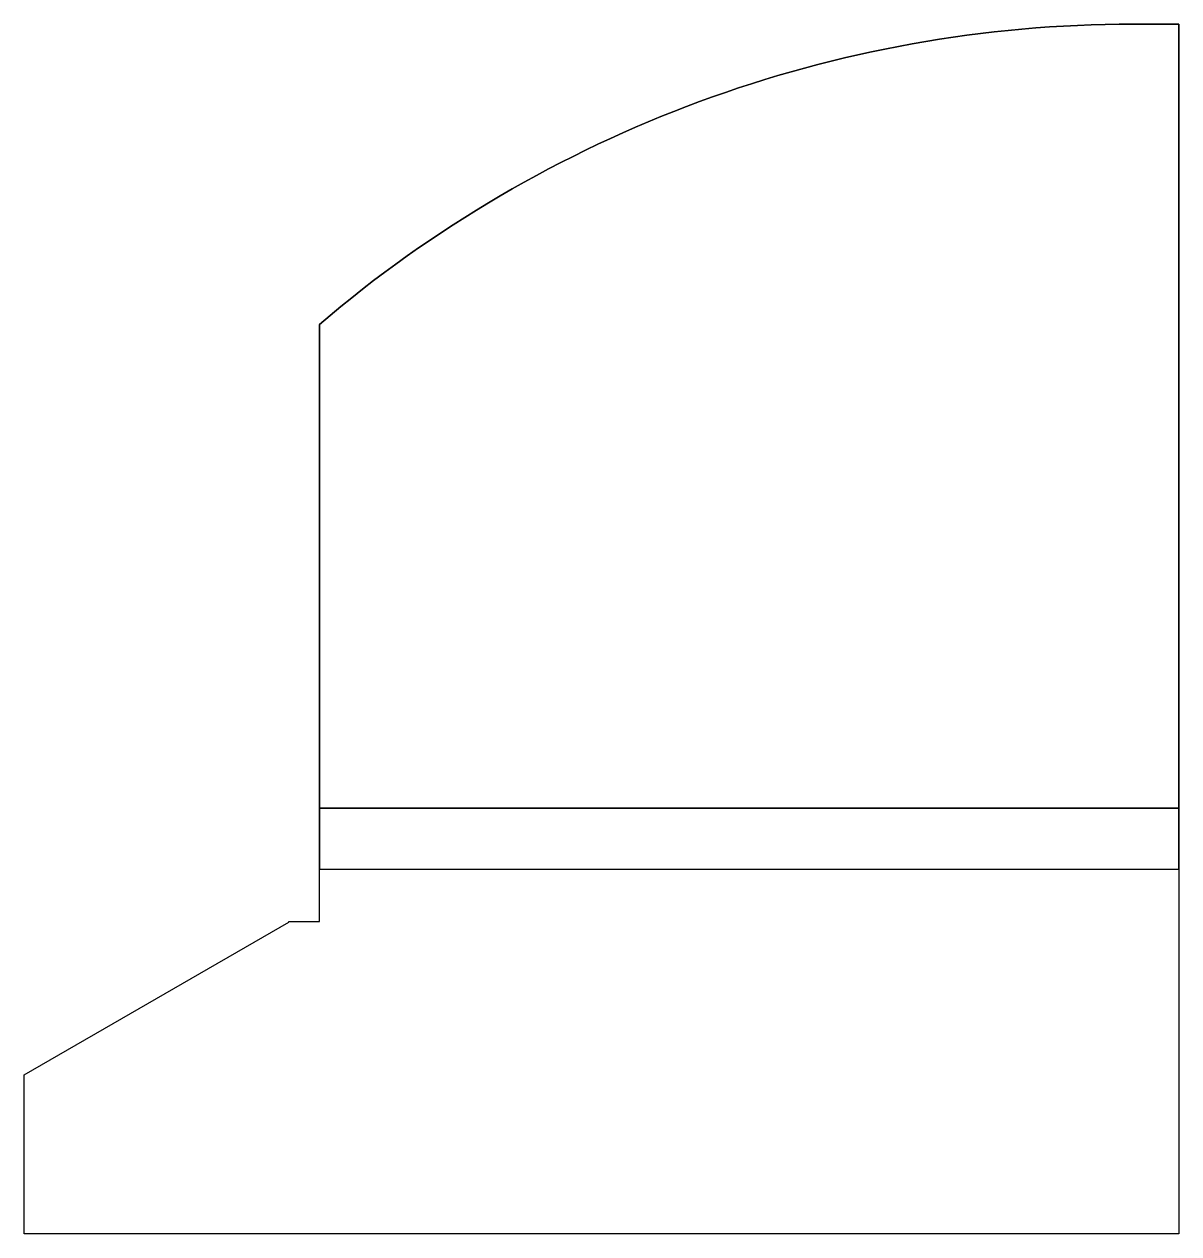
# Model space of a CAD drawing. Header units: inches. Extents: x -5.65 to 3.32, y -1.88 to 7.52.
import ezdxf

# ---------------------------------------------------------------- set-up
doc = ezdxf.new("R2010")
doc.units = ezdxf.units.IN
doc.layers.get('0').update_dxf_attribs({"linetype": 'CONTINUOUS'})

msp = doc.modelspace()

# ---------------------------------------------------------------- linework, layer by layer
for points in [[(-3.3575, 0.5453), (-3.3575, 5.1858, -0.178575), (2.9687, 7.5197), (3.3231, 7.5197), (3.3231, -1.8816), (-5.6521, -1.8816), (-5.6521, -0.6473), (-3.5938, 0.5411), (-3.5938, 0.5453)], [(-3.3575, 1.4255), (3.3231, 1.4255), (3.3231, 7.5197), (2.9687, 7.5197, 0.178575), (-3.3575, 5.1858)]]:
    msp.add_lwpolyline(points, format="xyb", close=True)
msp.add_lwpolyline([(-3.3575, 0.9531), (3.3231, 0.9531), (3.3231, 1.4255), (-3.3575, 1.4255)], close=True)

doc.saveas('drawing.dxf')
